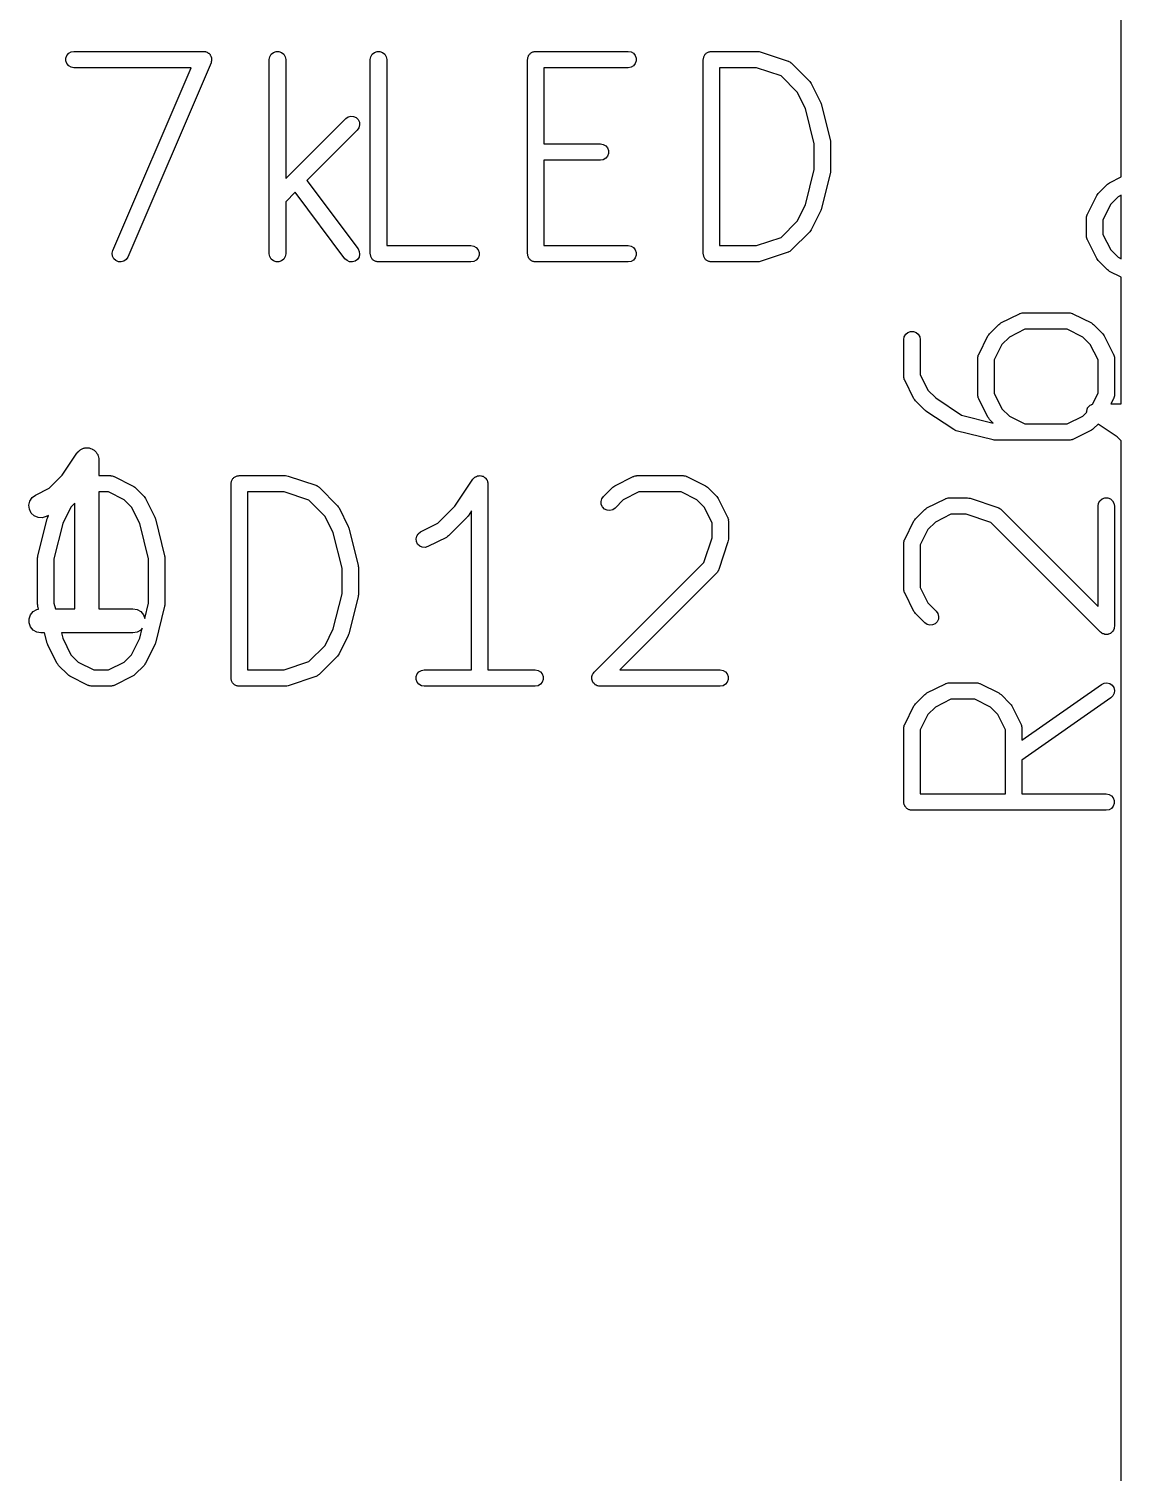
# Model space of a CAD drawing. Extents: x -2.2 to 86.5, y -78.6 to 9.2.
# Drawn here: x 46.12 to 52.9, y -36.01 to -27.05 of the extents above; entities that cross this region are included whole.
import ezdxf

# ---------------------------------------------------------------- set-up
doc = ezdxf.new("R2010")
doc.units = 0
doc.header["$MEASUREMENT"] = 0
doc.layers.add('BLACK', color=7, linetype='CONTINUOUS')

msp = doc.modelspace()

# ---------------------------------------------------------------- linework, layer by layer
at = {"layer": 'Black'}
for p, q in [((52.9, -27.9653), (52.9, -25.1529)), ((46.3459, -27.2272), (46.3519, -27.2106)), ((46.3459, -27.2449), (46.3459, -27.2272)), ((46.3519, -27.2614), (46.3459, -27.2449)), ((46.3519, -27.2106), (46.3633, -27.1971)), ((46.3633, -27.1971), (46.3786, -27.1883)), ((46.3786, -27.1883), (46.3959, -27.1852)), ((46.3959, -27.1852), (47.2003, -27.1852)), ((47.2003, -27.1852), (47.206, -27.1863)), ((47.206, -27.1863), (47.2119, -27.1866)), ((47.2119, -27.1866), (47.2146, -27.1878)), ((47.2146, -27.1878), (47.2176, -27.1883)), ((47.2176, -27.1883), (47.2227, -27.1912)), ((47.2227, -27.1912), (47.2281, -27.1935)), ((47.2281, -27.1935), (47.2303, -27.1956)), ((47.2303, -27.1956), (47.2329, -27.1971)), ((47.2329, -27.1971), (47.2367, -27.2016)), ((47.2367, -27.2016), (47.2409, -27.2056)), ((47.2409, -27.2056), (47.2423, -27.2083)), ((47.2423, -27.2083), (47.2443, -27.2106)), ((47.2443, -27.2106), (47.2463, -27.2161)), ((47.2463, -27.2161), (47.2489, -27.2214)), ((47.2503, -27.2449), (47.2483, -27.2504)), ((47.2489, -27.2214), (47.2493, -27.2244)), ((47.2493, -27.2244), (47.2503, -27.2272)), ((47.2503, -27.2272), (47.2503, -27.2331)), ((47.2503, -27.2331), (47.251, -27.2389)), ((47.251, -27.2389), (47.2503, -27.2418)), ((47.2503, -27.2418), (47.2503, -27.2449)), ((47.6091, -27.236), (47.6121, -27.2187)), ((47.6091, -28.4425), (47.6091, -27.236)), ((47.6121, -27.2187), (47.621, -27.2034)), ((47.621, -27.2034), (47.6345, -27.1921)), ((47.6345, -27.1921), (47.6511, -27.186)), ((47.6511, -27.186), (47.6687, -27.186)), ((47.6687, -27.186), (47.6853, -27.1921)), ((47.6853, -27.1921), (47.6988, -27.2034)), ((47.6988, -27.2034), (47.7076, -27.2187)), ((47.7076, -27.2187), (47.7107, -27.236)), ((47.7107, -27.236), (47.7107, -27.9752)), ((48.2365, -27.236), (48.2395, -27.2187)), ((48.2365, -28.4425), (48.2365, -27.236)), ((48.2395, -27.2187), (48.2483, -27.2034)), ((48.2483, -27.2034), (48.2619, -27.1921)), ((48.2619, -27.1921), (48.2784, -27.186)), ((48.2784, -27.186), (48.2961, -27.186)), ((48.2961, -27.186), (48.3127, -27.1921)), ((48.3127, -27.1921), (48.3262, -27.2034)), ((48.3262, -27.2034), (48.335, -27.2187)), ((48.335, -27.2187), (48.3381, -27.236)), ((48.3381, -27.236), (48.3381, -28.3917)), ((49.2132, -27.236), (49.2139, -27.2317)), ((49.2132, -28.4425), (49.2132, -27.236)), ((49.2139, -27.2272), (49.2154, -27.2231)), ((49.2139, -27.2317), (49.2139, -27.2272)), ((49.2154, -27.2231), (49.2162, -27.2187)), ((49.2162, -27.2187), (49.2184, -27.2148)), ((49.2184, -27.2148), (49.22, -27.2106)), ((49.22, -27.2106), (49.2228, -27.2072)), ((49.2228, -27.2072), (49.225, -27.2034)), ((49.225, -27.2034), (49.2284, -27.2005)), ((49.2284, -27.2005), (49.2313, -27.1971)), ((49.2313, -27.1971), (49.2351, -27.1949)), ((49.2351, -27.1949), (49.2386, -27.1921)), ((49.2386, -27.1921), (49.2427, -27.1905)), ((49.2427, -27.1905), (49.2466, -27.1883)), ((49.2466, -27.1883), (49.251, -27.1875)), ((49.251, -27.1875), (49.2551, -27.186)), ((49.2551, -27.186), (49.2596, -27.186)), ((49.2596, -27.186), (49.264, -27.1852)), ((49.264, -27.1852), (49.8385, -27.1852)), ((49.8385, -27.1852), (49.8559, -27.1883)), ((49.8559, -27.1883), (49.8711, -27.1971)), ((49.8711, -27.1971), (49.8825, -27.2106)), ((49.8825, -27.2106), (49.8885, -27.2272)), ((49.8885, -27.2449), (49.8825, -27.2614)), ((49.8885, -27.2272), (49.8885, -27.2449)), ((50.3047, -27.236), (50.3055, -27.2317)), ((50.3047, -28.4425), (50.3047, -27.236)), ((50.3055, -27.2272), (50.307, -27.2231)), ((50.3055, -27.2317), (50.3055, -27.2272)), ((50.307, -27.2231), (50.3078, -27.2187)), ((50.3078, -27.2187), (50.31, -27.2148)), ((50.31, -27.2148), (50.3116, -27.2106)), ((50.3116, -27.2106), (50.3144, -27.2072)), ((50.3144, -27.2072), (50.3166, -27.2034)), ((50.3166, -27.2034), (50.32, -27.2005)), ((50.32, -27.2005), (50.3229, -27.1971)), ((50.3229, -27.1971), (50.3267, -27.1949)), ((50.3267, -27.1949), (50.3301, -27.1921)), ((50.3301, -27.1921), (50.3343, -27.1905)), ((50.3343, -27.1905), (50.3382, -27.1883)), ((50.3382, -27.1883), (50.3425, -27.1875)), ((50.3425, -27.1875), (50.3467, -27.186)), ((50.3467, -27.186), (50.3512, -27.186)), ((50.3512, -27.186), (50.3555, -27.1852)), ((50.3555, -27.1852), (50.6428, -27.1852)), ((50.6428, -27.1852), (50.6508, -27.1867)), ((50.6508, -27.1867), (50.6589, -27.1879)), ((50.6589, -27.1879), (50.8312, -27.2453)), ((50.8312, -27.2453), (50.8338, -27.2467)), ((50.8338, -27.2467), (50.8366, -27.2475)), ((50.8366, -27.2475), (50.8415, -27.2509)), ((46.3633, -27.275), (46.3519, -27.2614)), ((46.3786, -27.2838), (46.3633, -27.275)), ((46.3959, -27.2868), (46.3786, -27.2838)), ((47.1232, -27.2868), (46.3959, -27.2868)), ((46.6365, -28.4225), (47.1232, -27.2868)), ((47.247, -27.2561), (46.7299, -28.4626)), ((47.2483, -27.2504), (47.247, -27.2561)), ((49.8385, -27.2868), (49.3148, -27.2868)), ((49.3148, -27.2868), (49.3148, -27.7598)), ((49.8559, -27.2838), (49.8385, -27.2868)), ((49.8711, -27.275), (49.8559, -27.2838)), ((49.8825, -27.2614), (49.8711, -27.275)), ((50.4063, -27.2868), (50.4063, -28.3917)), ((50.6346, -27.2868), (50.4063, -27.2868)), ((50.7877, -27.3379), (50.6346, -27.2868)), ((50.8883, -27.4385), (50.7877, -27.3379)), ((50.8415, -27.2509), (50.8467, -27.2537)), ((50.8467, -27.2537), (50.8487, -27.2559)), ((50.8487, -27.2559), (50.8511, -27.2576)), ((50.8511, -27.2576), (50.966, -27.3725)), ((50.966, -27.3725), (50.9707, -27.3792)), ((50.9707, -27.3792), (50.9755, -27.3857)), ((50.9755, -27.3857), (51.033, -27.5006)), ((50.9396, -27.541), (50.8883, -27.4385)), ((51.033, -27.5006), (51.0345, -27.5059)), ((51.0345, -27.5059), (51.0368, -27.511)), ((51.0368, -27.511), (51.0943, -27.7408)), ((47.7107, -27.9752), (48.0836, -27.6023)), ((48.0836, -27.6023), (48.098, -27.5922)), ((48.098, -27.5922), (48.1151, -27.5876)), ((48.1151, -27.5876), (48.1326, -27.5891)), ((48.1326, -27.5891), (48.1486, -27.5966)), ((48.1486, -27.5966), (48.1611, -27.6091)), ((50.9942, -27.7594), (50.9396, -27.541)), ((48.1554, -27.6741), (47.8419, -27.9877)), ((48.1655, -27.6597), (48.1554, -27.6741)), ((48.1611, -27.6091), (48.1686, -27.6251)), ((48.1701, -27.6426), (48.1655, -27.6597)), ((48.1686, -27.6251), (48.1701, -27.6426)), ((49.3148, -27.7598), (49.6661, -27.7598)), ((49.6661, -27.7598), (49.6835, -27.7628)), ((49.6835, -27.7628), (49.6988, -27.7717)), ((49.6988, -27.7717), (49.7101, -27.7852)), ((49.7101, -27.7852), (49.7161, -27.8017)), ((50.9942, -27.9192), (50.9942, -27.7594)), ((51.0943, -27.7408), (51.0947, -27.747)), ((51.0947, -27.747), (51.0958, -27.7531)), ((51.0958, -27.7531), (51.0958, -27.9255)), ((49.6661, -27.8614), (49.3148, -27.8614)), ((49.3148, -27.8614), (49.3148, -28.3917)), ((49.6835, -27.8583), (49.6661, -27.8614)), ((49.6988, -27.8495), (49.6835, -27.8583)), ((49.7101, -27.836), (49.6988, -27.8495)), ((49.7161, -27.8194), (49.7101, -27.836)), ((49.7161, -27.8017), (49.7161, -27.8194)), ((50.9396, -28.1376), (50.9942, -27.9192)), ((51.0943, -27.9378), (51.0368, -28.1676)), ((51.0947, -27.9316), (51.0943, -27.9378)), ((51.0958, -27.9255), (51.0947, -27.9316)), ((52.8282, -28.0012), (52.9, -27.9653)), ((47.8419, -27.9877), (48.1601, -28.4121)), ((52.7576, -28.0681), (52.815, -28.0107)), ((52.815, -28.0107), (52.8217, -28.006)), ((52.8217, -28.006), (52.8282, -28.0012)), ((47.7693, -28.0603), (47.7107, -28.1189)), ((47.7107, -28.1189), (47.7107, -28.4425)), ((48.0789, -28.473), (47.7693, -28.0603)), ((50.8883, -28.2401), (50.9396, -28.1376)), ((52.6906, -28.1963), (52.7481, -28.0814)), ((52.7481, -28.0814), (52.7529, -28.0748)), ((52.7529, -28.0748), (52.7576, -28.0681)), ((52.8353, -28.1342), (52.7868, -28.231)), ((52.881, -28.0884), (52.8353, -28.1342)), ((52.9, -28.0789), (52.881, -28.0884)), ((52.9, -28.474), (52.9, -28.0789)), ((51.033, -28.178), (50.9755, -28.2929)), ((51.0345, -28.1727), (51.033, -28.178)), ((51.0368, -28.1676), (51.0345, -28.1727)), ((52.6852, -28.219), (52.6858, -28.2161)), ((52.6852, -28.3339), (52.6852, -28.219)), ((52.6856, -28.2132), (52.6873, -28.2075)), ((52.6858, -28.2161), (52.6856, -28.2132)), ((52.6873, -28.2075), (52.6883, -28.2016)), ((52.6883, -28.2016), (52.6898, -28.1991)), ((52.6898, -28.1991), (52.6906, -28.1963)), ((52.7868, -28.231), (52.7868, -28.3219)), ((50.7877, -28.3407), (50.8883, -28.2401)), ((50.966, -28.3061), (50.8511, -28.421)), ((50.9707, -28.2994), (50.966, -28.3061)), ((50.9755, -28.2929), (50.9707, -28.2994)), ((52.7868, -28.3219), (52.8352, -28.4187)), ((48.1601, -28.4121), (48.1681, -28.4278)), ((48.3381, -28.3917), (48.8618, -28.3917)), ((48.8618, -28.3917), (48.8792, -28.3948)), ((48.8792, -28.3948), (48.8944, -28.4036)), ((48.8944, -28.4036), (48.9058, -28.4171)), ((49.3148, -28.3917), (49.8385, -28.3917)), ((49.8385, -28.3917), (49.8559, -28.3948)), ((49.8559, -28.3948), (49.8711, -28.4036)), ((49.8711, -28.4036), (49.8825, -28.4171)), ((50.4063, -28.3917), (50.6346, -28.3917)), ((50.6346, -28.3917), (50.7877, -28.3407)), ((52.6858, -28.3368), (52.6852, -28.3339)), ((52.6856, -28.3397), (52.6858, -28.3368)), ((52.6873, -28.3454), (52.6856, -28.3397)), ((52.6883, -28.3513), (52.6873, -28.3454)), ((52.6898, -28.3538), (52.6883, -28.3513)), ((52.6906, -28.3566), (52.6898, -28.3538)), ((52.7481, -28.4715), (52.6906, -28.3566)), ((46.6325, -28.4397), (46.6365, -28.4225)), ((46.6346, -28.4572), (46.6325, -28.4397)), ((46.6425, -28.473), (46.6346, -28.4572)), ((46.6554, -28.4851), (46.6425, -28.473)), ((46.6716, -28.492), (46.6554, -28.4851)), ((46.6892, -28.493), (46.6716, -28.492)), ((46.7061, -28.4879), (46.6892, -28.493)), ((46.7202, -28.4773), (46.7061, -28.4879)), ((46.7299, -28.4626), (46.7202, -28.4773)), ((47.6121, -28.4599), (47.6091, -28.4425)), ((47.621, -28.4752), (47.6121, -28.4599)), ((47.6345, -28.4865), (47.621, -28.4752)), ((47.6511, -28.4926), (47.6345, -28.4865)), ((47.6687, -28.4926), (47.6511, -28.4926)), ((47.6853, -28.4865), (47.6687, -28.4926)), ((47.6988, -28.4752), (47.6853, -28.4865)), ((47.7076, -28.4599), (47.6988, -28.4752)), ((47.7107, -28.4425), (47.7076, -28.4599)), ((48.0917, -28.4851), (48.0789, -28.473)), ((48.108, -28.492), (48.0917, -28.4851)), ((48.1256, -28.493), (48.108, -28.492)), ((48.1425, -28.4879), (48.1256, -28.493)), ((48.1566, -28.4773), (48.1425, -28.4879)), ((48.1662, -28.4625), (48.1566, -28.4773)), ((48.1702, -28.4453), (48.1662, -28.4625)), ((48.1681, -28.4278), (48.1702, -28.4453)), ((48.2372, -28.4469), (48.2365, -28.4425)), ((48.2372, -28.4514), (48.2372, -28.4469)), ((48.2388, -28.4555), (48.2372, -28.4514)), ((48.2395, -28.4599), (48.2388, -28.4555)), ((48.2417, -28.4638), (48.2395, -28.4599)), ((48.2433, -28.4679), (48.2417, -28.4638)), ((48.2461, -28.4714), (48.2433, -28.4679)), ((48.2483, -28.4752), (48.2461, -28.4714)), ((48.2518, -28.4781), (48.2483, -28.4752)), ((48.2546, -28.4815), (48.2518, -28.4781)), ((48.2585, -28.4837), (48.2546, -28.4815)), ((48.2619, -28.4865), (48.2585, -28.4837)), ((48.266, -28.4881), (48.2619, -28.4865)), ((48.2699, -28.4903), (48.266, -28.4881)), ((48.2743, -28.4911), (48.2699, -28.4903)), ((48.2784, -28.4926), (48.2743, -28.4911)), ((48.2829, -28.4926), (48.2784, -28.4926)), ((48.2873, -28.4933), (48.2829, -28.4926)), ((48.8618, -28.4933), (48.2873, -28.4933)), ((48.8792, -28.4903), (48.8618, -28.4933)), ((48.8944, -28.4815), (48.8792, -28.4903)), ((48.9058, -28.4679), (48.8944, -28.4815)), ((48.9058, -28.4171), (48.9118, -28.4337)), ((48.9118, -28.4514), (48.9058, -28.4679)), ((48.9118, -28.4337), (48.9118, -28.4514)), ((49.2139, -28.4469), (49.2132, -28.4425)), ((49.2139, -28.4514), (49.2139, -28.4469)), ((49.2154, -28.4555), (49.2139, -28.4514)), ((49.2162, -28.4599), (49.2154, -28.4555)), ((49.2184, -28.4638), (49.2162, -28.4599)), ((49.22, -28.4679), (49.2184, -28.4638)), ((49.2228, -28.4714), (49.22, -28.4679)), ((49.225, -28.4752), (49.2228, -28.4714)), ((49.2284, -28.4781), (49.225, -28.4752)), ((49.2313, -28.4815), (49.2284, -28.4781)), ((49.2351, -28.4837), (49.2313, -28.4815)), ((49.2386, -28.4865), (49.2351, -28.4837)), ((49.2427, -28.4881), (49.2386, -28.4865)), ((49.2466, -28.4903), (49.2427, -28.4881)), ((49.251, -28.4911), (49.2466, -28.4903)), ((49.2551, -28.4926), (49.251, -28.4911)), ((49.2596, -28.4926), (49.2551, -28.4926)), ((49.264, -28.4933), (49.2596, -28.4926)), ((49.8385, -28.4933), (49.264, -28.4933)), ((49.8559, -28.4903), (49.8385, -28.4933)), ((49.8711, -28.4815), (49.8559, -28.4903)), ((49.8825, -28.4679), (49.8711, -28.4815)), ((49.8825, -28.4171), (49.8885, -28.4337)), ((49.8885, -28.4514), (49.8825, -28.4679)), ((49.8885, -28.4337), (49.8885, -28.4514)), ((50.3055, -28.4469), (50.3047, -28.4425)), ((50.3055, -28.4514), (50.3055, -28.4469)), ((50.307, -28.4555), (50.3055, -28.4514)), ((50.3078, -28.4599), (50.307, -28.4555)), ((50.31, -28.4638), (50.3078, -28.4599)), ((50.3116, -28.4679), (50.31, -28.4638)), ((50.3144, -28.4714), (50.3116, -28.4679)), ((50.3166, -28.4752), (50.3144, -28.4714)), ((50.32, -28.4781), (50.3166, -28.4752)), ((50.3229, -28.4815), (50.32, -28.4781)), ((50.3267, -28.4837), (50.3229, -28.4815)), ((50.3301, -28.4865), (50.3267, -28.4837)), ((50.3343, -28.4881), (50.3301, -28.4865)), ((50.3382, -28.4903), (50.3343, -28.4881)), ((50.3425, -28.4911), (50.3382, -28.4903)), ((50.3467, -28.4926), (50.3425, -28.4911)), ((50.3512, -28.4926), (50.3467, -28.4926)), ((50.3555, -28.4933), (50.3512, -28.4926)), ((50.6428, -28.4933), (50.3555, -28.4933)), ((50.6508, -28.4919), (50.6428, -28.4933)), ((50.6589, -28.4907), (50.6508, -28.4919)), ((50.8312, -28.4333), (50.6589, -28.4907)), ((50.8338, -28.4319), (50.8312, -28.4333)), ((50.8366, -28.4311), (50.8338, -28.4319)), ((50.8415, -28.4277), (50.8366, -28.4311)), ((50.8467, -28.4249), (50.8415, -28.4277)), ((50.8487, -28.4227), (50.8467, -28.4249)), ((50.8511, -28.421), (50.8487, -28.4227)), ((52.7529, -28.478), (52.7481, -28.4715)), ((52.7576, -28.4847), (52.7529, -28.478)), ((52.815, -28.5422), (52.7576, -28.4847)), ((52.8352, -28.4187), (52.881, -28.4645)), ((52.881, -28.4645), (52.9, -28.474)), ((52.8217, -28.5468), (52.815, -28.5422)), ((52.8282, -28.5517), (52.8217, -28.5468)), ((52.9, -28.5876), (52.8282, -28.5517)), ((52.9, -29.3747), (52.9, -28.5876)), ((52.1529, -28.8722), (52.2678, -28.8148)), ((52.2678, -28.8148), (52.2706, -28.8139)), ((52.2706, -28.8139), (52.2731, -28.8125)), ((52.2731, -28.8125), (52.279, -28.8114)), ((52.279, -28.8114), (52.2847, -28.8097)), ((52.2847, -28.8097), (52.2876, -28.8099)), ((52.2876, -28.8099), (52.2905, -28.8094)), ((52.2905, -28.8094), (52.5777, -28.8094)), ((52.5777, -28.8094), (52.5806, -28.8099)), ((52.5806, -28.8099), (52.5835, -28.8097)), ((52.5835, -28.8097), (52.5893, -28.8114)), ((52.5893, -28.8114), (52.5951, -28.8125)), ((52.5951, -28.8125), (52.5976, -28.8139)), ((52.5976, -28.8139), (52.6005, -28.8148)), ((52.6005, -28.8148), (52.7154, -28.8722)), ((51.5533, -28.9577), (51.5621, -28.9425)), ((51.5621, -28.9425), (51.5756, -28.9311)), ((51.5756, -28.9311), (51.5922, -28.9251)), ((51.5922, -28.9251), (51.6099, -28.9251)), ((51.6099, -28.9251), (51.6264, -28.9311)), ((51.6264, -28.9311), (51.64, -28.9425)), ((51.64, -28.9425), (51.6488, -28.9577)), ((52.0152, -29.0673), (52.0727, -28.9524)), ((52.0727, -28.9524), (52.0775, -28.9459)), ((52.0775, -28.9459), (52.0822, -28.9392)), ((52.0822, -28.9392), (52.1396, -28.8817)), ((52.1396, -28.8817), (52.1463, -28.8771)), ((52.1463, -28.8771), (52.1529, -28.8722)), ((52.3025, -28.911), (52.2057, -28.9594)), ((52.5657, -28.911), (52.3025, -28.911)), ((52.6626, -28.9594), (52.5657, -28.911)), ((52.7154, -28.8722), (52.7219, -28.8771)), ((52.7219, -28.8771), (52.7286, -28.8817)), ((52.7286, -28.8817), (52.786, -28.9392)), ((52.786, -28.9392), (52.7907, -28.9459)), ((52.7907, -28.9459), (52.7955, -28.9524)), ((52.7955, -28.9524), (52.853, -29.0673)), ((51.5502, -28.9751), (51.5533, -28.9577)), ((51.5502, -29.2049), (51.5502, -28.9751)), ((51.6488, -28.9577), (51.6518, -28.9751)), ((51.6518, -28.9751), (51.6518, -29.1929)), ((52.1599, -29.0052), (52.1115, -29.102)), ((52.2057, -28.9594), (52.1599, -29.0052)), ((52.7083, -29.0052), (52.6626, -28.9594)), ((52.7567, -29.102), (52.7083, -29.0052)), ((52.0099, -29.09), (52.0104, -29.0871)), ((52.0099, -29.3198), (52.0099, -29.09)), ((52.0102, -29.0842), (52.0119, -29.0785)), ((52.0104, -29.0871), (52.0102, -29.0842)), ((52.0119, -29.0785), (52.0129, -29.0726)), ((52.0129, -29.0726), (52.0144, -29.0701)), ((52.0144, -29.0701), (52.0152, -29.0673)), ((52.1115, -29.102), (52.1115, -29.3078)), ((52.7567, -29.3078), (52.7567, -29.102)), ((52.853, -29.0673), (52.8538, -29.0701)), ((52.8538, -29.0701), (52.8553, -29.0726)), ((52.8553, -29.0726), (52.8563, -29.0785)), ((52.8563, -29.0785), (52.858, -29.0842)), ((52.858, -29.0842), (52.8578, -29.0871)), ((52.8578, -29.0871), (52.8583, -29.09)), ((52.8583, -29.09), (52.8583, -29.3198)), ((51.5508, -29.2078), (51.5502, -29.2049)), ((51.5506, -29.2107), (51.5508, -29.2078)), ((51.5523, -29.2164), (51.5506, -29.2107)), ((51.5533, -29.2223), (51.5523, -29.2164)), ((51.6518, -29.1929), (51.7003, -29.2897)), ((51.5548, -29.2248), (51.5533, -29.2223)), ((51.5556, -29.2276), (51.5548, -29.2248)), ((51.6131, -29.3426), (51.5556, -29.2276)), ((51.7003, -29.2897), (51.7483, -29.3378)), ((52.1115, -29.3078), (52.1599, -29.4046)), ((52.7221, -29.3771), (52.7567, -29.3078)), ((51.6179, -29.3491), (51.6131, -29.3426)), ((51.6226, -29.3558), (51.6179, -29.3491)), ((51.68, -29.4132), (51.6226, -29.3558)), ((51.7483, -29.3378), (51.9092, -29.445)), ((52.0104, -29.3227), (52.0099, -29.3198)), ((52.0102, -29.3256), (52.0104, -29.3227)), ((52.0119, -29.3313), (52.0102, -29.3256)), ((52.0129, -29.3372), (52.0119, -29.3313)), ((52.0144, -29.3397), (52.0129, -29.3372)), ((52.0152, -29.3426), (52.0144, -29.3397)), ((52.0727, -29.4575), (52.0152, -29.3426)), ((52.6911, -29.4027), (52.6921, -29.4001)), ((52.6921, -29.4001), (52.696, -29.3954)), ((52.696, -29.3954), (52.6993, -29.3904)), ((52.6993, -29.3904), (52.7016, -29.3887)), ((52.7016, -29.3887), (52.7034, -29.3866)), ((52.7034, -29.3866), (52.7086, -29.3835)), ((52.7086, -29.3835), (52.7135, -29.3799)), ((52.7135, -29.3799), (52.7162, -29.3791)), ((52.7162, -29.3791), (52.7187, -29.3777)), ((52.7187, -29.3777), (52.7221, -29.3771)), ((52.853, -29.3426), (52.8369, -29.3747)), ((52.8369, -29.3747), (52.9, -29.3747)), ((52.8538, -29.3397), (52.853, -29.3426)), ((52.8553, -29.3372), (52.8538, -29.3397)), ((52.8563, -29.3313), (52.8553, -29.3372)), ((52.858, -29.3256), (52.8563, -29.3313)), ((52.8583, -29.3198), (52.8578, -29.3227)), ((52.8578, -29.3227), (52.858, -29.3256)), ((51.6841, -29.4161), (51.68, -29.4132)), ((51.6878, -29.4196), (51.6841, -29.4161)), ((51.8601, -29.5345), (51.6878, -29.4196)), ((51.9092, -29.445), (52.1057, -29.4942)), ((52.0775, -29.464), (52.0727, -29.4575)), ((52.0822, -29.4707), (52.0775, -29.464)), ((52.1057, -29.4942), (52.0822, -29.4707)), ((52.1599, -29.4046), (52.2057, -29.4504)), ((52.2057, -29.4504), (52.3025, -29.4988)), ((52.5657, -29.4988), (52.6626, -29.4504)), ((52.6626, -29.4504), (52.6859, -29.4271)), ((52.6854, -29.4222), (52.686, -29.4195)), ((52.6859, -29.4271), (52.6854, -29.4222)), ((52.686, -29.4167), (52.6881, -29.411)), ((52.686, -29.4195), (52.686, -29.4167)), ((52.6881, -29.411), (52.6895, -29.4051)), ((52.6895, -29.4051), (52.6911, -29.4027)), ((51.868, -29.5379), (51.8601, -29.5345)), ((51.876, -29.5415), (51.868, -29.5379)), ((52.1058, -29.5989), (51.876, -29.5415)), ((52.3025, -29.4988), (52.5657, -29.4988)), ((52.7154, -29.5376), (52.6005, -29.5951)), ((52.7219, -29.5328), (52.7154, -29.5376)), ((52.7286, -29.5281), (52.7219, -29.5328)), ((52.7565, -29.5002), (52.7286, -29.5281)), ((52.876, -29.5799), (52.7565, -29.5002)), ((52.9, -29.6038), (52.876, -29.5799)), ((46.4187, -29.6742), (46.4256, -29.6684)), ((46.4256, -29.6684), (46.4318, -29.6619)), ((46.4318, -29.6619), (46.4355, -29.6601)), ((46.4355, -29.6601), (46.4387, -29.6574)), ((46.4387, -29.6574), (46.4471, -29.6544)), ((46.4471, -29.6544), (46.4551, -29.6504)), ((46.4551, -29.6504), (46.4593, -29.6499)), ((46.4593, -29.6499), (46.4632, -29.6485)), ((46.4632, -29.6485), (46.4721, -29.6485)), ((46.4721, -29.6485), (46.481, -29.6475)), ((46.481, -29.6475), (46.4851, -29.6485)), ((46.4851, -29.6485), (46.4892, -29.6485)), ((46.4892, -29.6485), (46.4976, -29.6516)), ((46.4976, -29.6516), (46.5063, -29.6537)), ((46.5063, -29.6537), (46.5098, -29.656)), ((46.5098, -29.656), (46.5137, -29.6574)), ((46.5137, -29.6574), (46.5205, -29.6632)), ((46.5205, -29.6632), (46.528, -29.6681)), ((46.528, -29.6681), (46.5305, -29.6715)), ((52.112, -29.5994), (52.1058, -29.5989)), ((52.1181, -29.6004), (52.112, -29.5994)), ((52.5777, -29.6004), (52.1181, -29.6004)), ((52.5806, -29.5999), (52.5777, -29.6004)), ((52.5835, -29.6001), (52.5806, -29.5999)), ((52.5893, -29.5984), (52.5835, -29.6001)), ((52.5951, -29.5974), (52.5893, -29.5984)), ((52.5976, -29.5959), (52.5951, -29.5974)), ((52.6005, -29.5951), (52.5976, -29.5959)), ((52.9, -40.8917), (52.9, -29.6038)), ((46.3227, -29.8175), (46.4138, -29.6808)), ((46.4138, -29.6808), (46.4167, -29.6778)), ((46.4167, -29.6778), (46.4187, -29.6742)), ((46.5305, -29.6715), (46.5336, -29.6742)), ((46.5336, -29.6742), (46.5381, -29.6819)), ((46.5381, -29.6819), (46.5434, -29.6891)), ((46.5434, -29.6891), (46.5446, -29.6931)), ((46.5446, -29.6931), (46.5467, -29.6967)), ((46.5467, -29.6967), (46.5482, -29.7055)), ((46.5482, -29.7055), (46.5507, -29.7141)), ((46.5507, -29.7141), (46.5505, -29.7183)), ((46.5505, -29.7183), (46.5512, -29.7224)), ((46.5512, -29.7224), (46.5512, -29.8202)), ((46.2413, -29.8988), (46.3227, -29.8175)), ((46.5512, -29.8202), (46.6225, -29.8202)), ((46.6225, -29.8202), (46.6254, -29.8208)), ((46.6254, -29.8208), (46.6283, -29.8206)), ((46.6283, -29.8206), (46.634, -29.8223)), ((46.634, -29.8223), (46.6399, -29.8233)), ((46.6399, -29.8233), (46.6424, -29.8248)), ((46.6424, -29.8248), (46.6452, -29.8256)), ((46.6452, -29.8256), (46.7601, -29.8831)), ((47.3767, -29.8498), (47.3783, -29.8456)), ((47.3783, -29.8456), (47.3811, -29.8422)), ((47.3811, -29.8422), (47.3833, -29.8384)), ((47.3833, -29.8384), (47.3868, -29.8355)), ((47.3868, -29.8355), (47.3896, -29.8321)), ((47.3896, -29.8321), (47.3935, -29.8299)), ((47.3935, -29.8299), (47.3969, -29.8271)), ((47.3969, -29.8271), (47.401, -29.8255)), ((47.401, -29.8255), (47.4049, -29.8233)), ((47.4049, -29.8233), (47.4093, -29.8225)), ((47.4093, -29.8225), (47.4134, -29.821)), ((47.4134, -29.821), (47.4179, -29.821)), ((47.4179, -29.821), (47.4223, -29.8202)), ((47.4223, -29.8202), (47.7095, -29.8202)), ((47.7095, -29.8202), (47.7175, -29.8217)), ((47.7175, -29.8217), (47.7256, -29.8229)), ((47.7256, -29.8229), (47.8979, -29.8803)), ((48.7616, -30.011), (48.8738, -29.8429)), ((48.8738, -29.8429), (48.8757, -29.8408)), ((48.8757, -29.8408), (48.8771, -29.8384)), ((48.8771, -29.8384), (48.8818, -29.8345)), ((48.8818, -29.8345), (48.8859, -29.8301)), ((48.8859, -29.8301), (48.8885, -29.8289)), ((48.8885, -29.8289), (48.8906, -29.8271)), ((48.8906, -29.8271), (48.8963, -29.825)), ((48.8963, -29.825), (48.9018, -29.8223)), ((48.9018, -29.8223), (48.9046, -29.822)), ((48.9046, -29.822), (48.9072, -29.821)), ((48.9072, -29.821), (48.9133, -29.821)), ((48.9133, -29.821), (48.9193, -29.8204)), ((48.9193, -29.8204), (48.922, -29.821)), ((48.922, -29.821), (48.9248, -29.821)), ((48.9248, -29.821), (48.9305, -29.8231)), ((48.9305, -29.8231), (48.9364, -29.8245)), ((48.9364, -29.8245), (48.9388, -29.8261)), ((48.9388, -29.8261), (48.9414, -29.8271)), ((48.9414, -29.8271), (48.9461, -29.831)), ((48.9461, -29.831), (48.9511, -29.8343)), ((48.9511, -29.8343), (48.9528, -29.8366)), ((48.9528, -29.8366), (48.9549, -29.8384)), ((48.9549, -29.8384), (48.958, -29.8436)), ((48.958, -29.8436), (48.9616, -29.8485)), ((48.9616, -29.8485), (48.9624, -29.8512)), ((49.7551, -29.8831), (49.87, -29.8256)), ((49.87, -29.8256), (49.8728, -29.8248)), ((49.8728, -29.8248), (49.8753, -29.8233)), ((49.8753, -29.8233), (49.8812, -29.8223)), ((49.8812, -29.8223), (49.8869, -29.8206)), ((49.8869, -29.8206), (49.8898, -29.8208)), ((49.8898, -29.8208), (49.8927, -29.8202)), ((49.8927, -29.8202), (50.18, -29.8202)), ((50.18, -29.8202), (50.1829, -29.8208)), ((50.1829, -29.8208), (50.1858, -29.8206)), ((50.1858, -29.8206), (50.1915, -29.8223)), ((50.1915, -29.8223), (50.1974, -29.8233)), ((50.1974, -29.8233), (50.1999, -29.8248)), ((50.1999, -29.8248), (50.2027, -29.8256)), ((50.2027, -29.8256), (50.3176, -29.8831)), ((46.1569, -29.941), (46.2413, -29.8988)), ((46.5512, -29.9218), (46.5512, -30.6474)), ((46.6105, -29.9218), (46.5512, -29.9218)), ((46.7073, -29.9703), (46.6105, -29.9218)), ((46.7601, -29.8831), (46.7667, -29.8879)), ((46.7667, -29.8879), (46.7734, -29.8926)), ((46.7734, -29.8926), (46.8308, -29.95)), ((47.3715, -29.871), (47.3722, -29.8667)), ((47.3715, -31.0775), (47.3715, -29.871)), ((47.3722, -29.8622), (47.3738, -29.8581)), ((47.3722, -29.8667), (47.3722, -29.8622)), ((47.3738, -29.8581), (47.3745, -29.8537)), ((47.3745, -29.8537), (47.3767, -29.8498)), ((47.4731, -29.9218), (47.4731, -31.0267)), ((47.7013, -29.9218), (47.4731, -29.9218)), ((47.8544, -29.9729), (47.7013, -29.9218)), ((47.8979, -29.8803), (47.9005, -29.8817)), ((47.9005, -29.8817), (47.9033, -29.8825)), ((47.9033, -29.8825), (47.9082, -29.8859)), ((47.9082, -29.8859), (47.9135, -29.8887)), ((47.9135, -29.8887), (47.9154, -29.8909)), ((47.9154, -29.8909), (47.9178, -29.8926)), ((47.9178, -29.8926), (48.0327, -30.0075)), ((48.9624, -29.8512), (48.9638, -29.8537)), ((48.9638, -29.8537), (48.9648, -29.8596)), ((48.9648, -29.8596), (48.9665, -29.8655)), ((48.9665, -29.8655), (48.9663, -29.8683)), ((48.9663, -29.8683), (48.9668, -29.871)), ((48.9668, -29.871), (48.9668, -31.0267)), ((49.6844, -29.95), (49.7419, -29.8926)), ((49.7419, -29.8926), (49.7486, -29.8879)), ((49.7486, -29.8879), (49.7551, -29.8831)), ((49.9047, -29.9218), (49.8079, -29.9703)), ((50.168, -29.9218), (49.9047, -29.9218)), ((50.2648, -29.9703), (50.168, -29.9218)), ((50.3176, -29.8831), (50.3241, -29.8879)), ((50.3241, -29.8879), (50.3308, -29.8926)), ((50.3308, -29.8926), (50.3883, -29.95)), ((46.1156, -30.0036), (46.1217, -29.9783)), ((46.1186, -30.0295), (46.1156, -30.0036)), ((46.1217, -29.9783), (46.136, -29.9565)), ((46.136, -29.9565), (46.1569, -29.941)), ((46.377, -30.016), (46.3257, -30.1186)), ((46.4012, -29.9919), (46.377, -30.016)), ((46.4012, -30.6474), (46.4012, -29.9919)), ((46.7531, -30.016), (46.7073, -29.9703)), ((46.8044, -30.1186), (46.7531, -30.016)), ((46.8308, -29.95), (46.8355, -29.9567)), ((46.8355, -29.9567), (46.8403, -29.9632)), ((46.8403, -29.9632), (46.8978, -30.0781)), ((47.955, -30.0735), (47.8544, -29.9729)), ((48.0327, -30.0075), (48.0374, -30.0142)), ((48.0374, -30.0142), (48.0422, -30.0207)), ((48.0422, -30.0207), (48.0997, -30.1356)), ((48.6561, -30.1166), (48.7616, -30.011)), ((49.6698, -29.9815), (49.6743, -29.9645)), ((49.6713, -29.9991), (49.6698, -29.9815)), ((49.6787, -30.0151), (49.6713, -29.9991)), ((49.6743, -29.9645), (49.6844, -29.95)), ((49.6912, -30.0276), (49.6787, -30.0151)), ((49.7072, -30.035), (49.6912, -30.0276)), ((49.7563, -30.0219), (49.7418, -30.032)), ((49.8079, -29.9703), (49.7563, -30.0219)), ((50.3106, -30.016), (50.2648, -29.9703)), ((50.359, -30.1128), (50.3106, -30.016)), ((50.3883, -29.95), (50.3929, -29.9567)), ((50.3929, -29.9567), (50.3978, -29.9632)), ((50.3978, -29.9632), (50.4552, -30.0781)), ((51.68, -30.0308), (51.6867, -30.0261)), ((51.6867, -30.0261), (51.6932, -30.0213)), ((51.6932, -30.0213), (51.8081, -29.9638)), ((51.8081, -29.9638), (51.8109, -29.963)), ((51.8109, -29.963), (51.8135, -29.9615)), ((51.8135, -29.9615), (51.8193, -29.9605)), ((51.8193, -29.9605), (51.825, -29.9588)), ((51.825, -29.9588), (51.828, -29.959)), ((51.828, -29.959), (51.8309, -29.9585)), ((51.8309, -29.9585), (51.9458, -29.9585)), ((51.9458, -29.9585), (51.9538, -29.9599)), ((51.9538, -29.9599), (51.9618, -29.9611)), ((51.9618, -29.9611), (52.1342, -30.0185)), ((52.1342, -30.0185), (52.1368, -30.0199)), ((52.1368, -30.0199), (52.1396, -30.0207)), ((52.1396, -30.0207), (52.1445, -30.0241)), ((52.1445, -30.0241), (52.1497, -30.0269)), ((52.1497, -30.0269), (52.1516, -30.0291)), ((52.7567, -30.0093), (52.7598, -29.9919)), ((52.7567, -30.6335), (52.7567, -30.0093)), ((52.7598, -29.9919), (52.7686, -29.9766)), ((52.7686, -29.9766), (52.7821, -29.9653)), ((52.7821, -29.9653), (52.7987, -29.9592)), ((52.7987, -29.9592), (52.8164, -29.9592)), ((52.8164, -29.9592), (52.8329, -29.9653)), ((52.8329, -29.9653), (52.8465, -29.9766)), ((52.8465, -29.9766), (52.8553, -29.9919)), ((52.8553, -29.9919), (52.8583, -30.0093)), ((52.8583, -30.0093), (52.8583, -30.7561)), ((46.1302, -30.0528), (46.1186, -30.0295)), ((46.1492, -30.0707), (46.1302, -30.0528)), ((46.173, -30.081), (46.1492, -30.0707)), ((46.1711, -30.3183), (46.2285, -30.0885)), ((46.199, -30.0826), (46.173, -30.081)), ((46.224, -30.0752), (46.199, -30.0826)), ((46.2371, -30.0686), (46.224, -30.0752)), ((46.2285, -30.0885), (46.2308, -30.0835)), ((46.2308, -30.0835), (46.2324, -30.0781)), ((46.2324, -30.0781), (46.2371, -30.0686)), ((46.8978, -30.0781), (46.8994, -30.0835)), ((46.8994, -30.0835), (46.9016, -30.0885)), ((46.9016, -30.0885), (46.9591, -30.3183)), ((48.0063, -30.176), (47.955, -30.0735)), ((48.5486, -30.1703), (48.6561, -30.1166)), ((48.837, -30.0793), (48.7221, -30.1942)), ((48.8399, -30.0752), (48.837, -30.0793)), ((48.8434, -30.0716), (48.8399, -30.0752)), ((48.8652, -30.0388), (48.8434, -30.0716)), ((48.8652, -31.0267), (48.8652, -30.0388)), ((49.7248, -30.0366), (49.7072, -30.035)), ((49.7418, -30.032), (49.7248, -30.0366)), ((50.359, -30.2075), (50.359, -30.1128)), ((50.4552, -30.0781), (50.4561, -30.0809)), ((50.4561, -30.0809), (50.4575, -30.0835)), ((50.4575, -30.0835), (50.4586, -30.0893)), ((50.4586, -30.0893), (50.4603, -30.095)), ((50.4603, -30.095), (50.4601, -30.098)), ((50.4601, -30.098), (50.4606, -30.1009)), ((50.4606, -30.1009), (50.4606, -30.2158)), ((51.5556, -30.2164), (51.6131, -30.1014)), ((51.6131, -30.1014), (51.6179, -30.0949)), ((51.6179, -30.0949), (51.6226, -30.0882)), ((51.6226, -30.0882), (51.68, -30.0308)), ((51.746, -30.1085), (51.7002, -30.1543)), ((51.8428, -30.0601), (51.746, -30.1085)), ((51.9375, -30.0601), (51.8428, -30.0601)), ((52.0907, -30.1111), (51.9375, -30.0601)), ((52.7716, -30.7921), (52.0907, -30.1111)), ((52.1516, -30.0291), (52.154, -30.0308)), ((52.154, -30.0308), (52.7567, -30.6335)), ((46.3257, -30.1186), (46.2712, -30.3369)), ((46.859, -30.3369), (46.8044, -30.1186)), ((48.0609, -30.3944), (48.0063, -30.176)), ((48.0997, -30.1356), (48.1013, -30.1409)), ((48.1013, -30.1409), (48.1035, -30.146)), ((48.1035, -30.146), (48.161, -30.3758)), ((48.5206, -30.2127), (48.5247, -30.1956)), ((48.5247, -30.1956), (48.5344, -30.1808)), ((48.5344, -30.1808), (48.5486, -30.1703)), ((48.7089, -30.2037), (48.594, -30.2612)), ((48.7155, -30.1989), (48.7089, -30.2037)), ((48.7221, -30.1942), (48.7155, -30.1989)), ((50.3079, -30.3607), (50.359, -30.2075)), ((51.7002, -30.1543), (51.6518, -30.2511)), ((48.5226, -30.2302), (48.5206, -30.2127)), ((48.5305, -30.246), (48.5226, -30.2302)), ((48.5433, -30.2582), (48.5305, -30.246)), ((48.5595, -30.2652), (48.5433, -30.2582)), ((48.5771, -30.2662), (48.5595, -30.2652)), ((48.594, -30.2612), (48.5771, -30.2662)), ((50.458, -30.2318), (50.4005, -30.4042)), ((50.4592, -30.2238), (50.458, -30.2318)), ((50.4606, -30.2158), (50.4592, -30.2238)), ((51.5502, -30.2391), (51.5508, -30.2362)), ((51.5502, -30.5263), (51.5502, -30.2391)), ((51.5506, -30.2333), (51.5523, -30.2276)), ((51.5508, -30.2362), (51.5506, -30.2333)), ((51.5523, -30.2276), (51.5533, -30.2217)), ((51.5533, -30.2217), (51.5548, -30.2192)), ((51.5548, -30.2192), (51.5556, -30.2164)), ((51.6518, -30.2511), (51.6518, -30.5143)), ((46.1696, -30.3307), (46.1706, -30.3245)), ((46.1696, -30.6179), (46.1696, -30.3307)), ((46.1706, -30.3245), (46.1711, -30.3183)), ((46.2712, -30.3369), (46.2712, -30.6117)), ((46.859, -30.6117), (46.859, -30.3369)), ((46.9591, -30.3183), (46.9595, -30.3245)), ((46.9595, -30.3245), (46.9606, -30.3307)), ((46.9606, -30.3307), (46.9606, -30.6179)), ((48.161, -30.3758), (48.1614, -30.382)), ((48.1614, -30.382), (48.1625, -30.3881)), ((49.627, -31.0416), (50.3079, -30.3607)), ((48.0609, -30.5542), (48.0609, -30.3944)), ((48.1625, -30.3881), (48.1625, -30.5605)), ((50.3883, -30.424), (49.7855, -31.0267)), ((50.3899, -30.4216), (50.3883, -30.424)), ((50.3921, -30.4197), (50.3899, -30.4216)), ((50.395, -30.4145), (50.3921, -30.4197)), ((50.3984, -30.4096), (50.395, -30.4145)), ((50.3991, -30.4068), (50.3984, -30.4096)), ((50.4005, -30.4042), (50.3991, -30.4068)), ((48.0063, -30.7726), (48.0609, -30.5542)), ((48.1625, -30.5605), (48.1614, -30.5666)), ((51.5508, -30.5292), (51.5502, -30.5263)), ((51.5506, -30.5321), (51.5508, -30.5292)), ((51.5523, -30.5378), (51.5506, -30.5321)), ((51.5533, -30.5437), (51.5523, -30.5378)), ((51.5548, -30.5462), (51.5533, -30.5437)), ((51.5556, -30.5491), (51.5548, -30.5462)), ((51.6131, -30.664), (51.5556, -30.5491)), ((51.6518, -30.5143), (51.7003, -30.6111)), ((46.1423, -30.6649), (46.1648, -30.6519)), ((46.1648, -30.6519), (46.176, -30.6499)), ((46.1706, -30.6241), (46.1696, -30.6179)), ((46.1711, -30.6303), (46.1706, -30.6241)), ((46.176, -30.6499), (46.1711, -30.6303)), ((46.2712, -30.6117), (46.2801, -30.6474)), ((46.2801, -30.6474), (46.4012, -30.6474)), ((46.5512, -30.6474), (46.7619, -30.6474)), ((46.7619, -30.6474), (46.7876, -30.6519)), ((46.7876, -30.6519), (46.8101, -30.6649)), ((46.8351, -30.7074), (46.859, -30.6117)), ((46.9591, -30.6302), (46.9016, -30.8601)), ((46.9595, -30.6241), (46.9591, -30.6302)), ((46.9606, -30.6179), (46.9595, -30.6241)), ((48.161, -30.5728), (48.1035, -30.8026)), ((48.1614, -30.5666), (48.161, -30.5728)), ((51.7003, -30.6111), (51.7519, -30.6628)), ((46.1166, -30.7094), (46.1255, -30.6849)), ((46.1166, -30.7354), (46.1166, -30.7094)), ((46.1255, -30.7599), (46.1166, -30.7354)), ((46.1255, -30.6849), (46.1423, -30.6649)), ((46.8101, -30.6649), (46.8269, -30.6849)), ((46.8269, -30.6849), (46.8351, -30.7074)), ((51.6179, -30.6705), (51.6131, -30.664)), ((51.6226, -30.6772), (51.6179, -30.6705)), ((51.68, -30.7346), (51.6226, -30.6772)), ((51.6945, -30.7447), (51.68, -30.7346)), ((51.7115, -30.7493), (51.6945, -30.7447)), ((51.7451, -30.7403), (51.7291, -30.7478)), ((51.7576, -30.7278), (51.7451, -30.7403)), ((51.7519, -30.6628), (51.762, -30.6772)), ((51.765, -30.7118), (51.7576, -30.7278)), ((51.762, -30.6772), (51.7666, -30.6943)), ((51.7666, -30.6943), (51.765, -30.7118)), ((46.1423, -30.7798), (46.1255, -30.7599)), ((46.1648, -30.7929), (46.1423, -30.7798)), ((46.1905, -30.7974), (46.1648, -30.7929)), ((46.2129, -30.7974), (46.1905, -30.7974)), ((46.2285, -30.8601), (46.2129, -30.7974)), ((46.7619, -30.7974), (46.3176, -30.7974)), ((46.3176, -30.7974), (46.3257, -30.83)), ((46.3257, -30.83), (46.377, -30.9326)), ((46.7531, -30.9326), (46.8044, -30.83)), ((46.7876, -30.7929), (46.7619, -30.7974)), ((46.8101, -30.7798), (46.7876, -30.7929)), ((46.8044, -30.83), (46.8198, -30.7682)), ((46.8198, -30.7682), (46.8101, -30.7798)), ((47.955, -30.8751), (48.0063, -30.7726)), ((48.0997, -30.813), (48.0422, -30.9279)), ((48.1013, -30.8077), (48.0997, -30.813)), ((48.1035, -30.8026), (48.1013, -30.8077)), ((51.7291, -30.7478), (51.7115, -30.7493)), ((52.7771, -30.7959), (52.7716, -30.7921)), ((52.7821, -30.8001), (52.7771, -30.7959)), ((52.7842, -30.8009), (52.7821, -30.8001)), ((52.7861, -30.8022), (52.7842, -30.8009)), ((52.7925, -30.8039), (52.7861, -30.8022)), ((52.7987, -30.8062), (52.7925, -30.8039)), ((52.801, -30.8062), (52.7987, -30.8062)), ((52.8031, -30.8067), (52.801, -30.8062)), ((52.8097, -30.8062), (52.8031, -30.8067)), ((52.8164, -30.8062), (52.8097, -30.8062)), ((52.8185, -30.8054), (52.8164, -30.8062)), ((52.8207, -30.8052), (52.8185, -30.8054)), ((52.8267, -30.8024), (52.8207, -30.8052)), ((52.8329, -30.8001), (52.8267, -30.8024)), ((52.8347, -30.7987), (52.8329, -30.8001)), ((52.8367, -30.7978), (52.8347, -30.7987)), ((52.8414, -30.7931), (52.8367, -30.7978)), ((52.8465, -30.7888), (52.8414, -30.7931)), ((52.8476, -30.7869), (52.8465, -30.7888)), ((52.8492, -30.7853), (52.8476, -30.7869)), ((52.852, -30.7793), (52.8492, -30.7853)), ((52.8553, -30.7735), (52.852, -30.7793)), ((52.8557, -30.7713), (52.8553, -30.7735)), ((52.8566, -30.7693), (52.8557, -30.7713)), ((52.8572, -30.7627), (52.8566, -30.7693)), ((52.8583, -30.7561), (52.8572, -30.7627)), ((46.2308, -30.8651), (46.2285, -30.8601)), ((46.2324, -30.8705), (46.2308, -30.8651)), ((46.2898, -30.9854), (46.2324, -30.8705)), ((46.8978, -30.8705), (46.8403, -30.9854)), ((46.8994, -30.8651), (46.8978, -30.8705)), ((46.9016, -30.8601), (46.8994, -30.8651)), ((47.8544, -30.9757), (47.955, -30.8751)), ((46.2947, -30.9919), (46.2898, -30.9854)), ((46.2993, -30.9986), (46.2947, -30.9919)), ((46.3568, -31.056), (46.2993, -30.9986)), ((46.377, -30.9326), (46.4228, -30.9783)), ((46.4228, -30.9783), (46.5196, -31.0267)), ((46.6105, -31.0267), (46.7073, -30.9783)), ((46.7073, -30.9783), (46.7531, -30.9326)), ((46.8308, -30.9986), (46.7734, -31.056)), ((46.8355, -30.9919), (46.8308, -30.9986)), ((46.8403, -30.9854), (46.8355, -30.9919)), ((47.7013, -31.0267), (47.8544, -30.9757)), ((48.0327, -30.9411), (47.9178, -31.056)), ((48.0374, -30.9344), (48.0327, -30.9411)), ((48.0422, -30.9279), (48.0374, -30.9344)), ((46.3635, -31.0607), (46.3568, -31.056)), ((46.37, -31.0655), (46.3635, -31.0607)), ((46.4849, -31.123), (46.37, -31.0655)), ((46.5196, -31.0267), (46.6105, -31.0267)), ((46.7601, -31.0655), (46.6452, -31.123)), ((46.7667, -31.0607), (46.7601, -31.0655)), ((46.7734, -31.056), (46.7667, -31.0607)), ((47.3722, -31.0819), (47.3715, -31.0775)), ((47.3722, -31.0864), (47.3722, -31.0819)), ((47.3738, -31.0905), (47.3722, -31.0864)), ((47.3745, -31.0949), (47.3738, -31.0905)), ((47.3767, -31.0988), (47.3745, -31.0949)), ((47.3783, -31.1029), (47.3767, -31.0988)), ((47.3811, -31.1064), (47.3783, -31.1029)), ((47.4731, -31.0267), (47.7013, -31.0267)), ((47.8979, -31.0683), (47.7256, -31.1257)), ((47.9005, -31.0669), (47.8979, -31.0683)), ((47.9033, -31.0661), (47.9005, -31.0669)), ((47.9082, -31.0627), (47.9033, -31.0661)), ((47.9135, -31.0599), (47.9082, -31.0627)), ((47.9154, -31.0577), (47.9135, -31.0599)), ((47.9178, -31.056), (47.9154, -31.0577)), ((48.5213, -31.0687), (48.5273, -31.0521)), ((48.5213, -31.0864), (48.5213, -31.0687)), ((48.5273, -31.1029), (48.5213, -31.0864)), ((48.5273, -31.0521), (48.5387, -31.0386)), ((48.5387, -31.1165), (48.5273, -31.1029)), ((48.5387, -31.0386), (48.5539, -31.0298)), ((48.5539, -31.0298), (48.5713, -31.0267)), ((48.5713, -31.0267), (48.8652, -31.0267)), ((48.9668, -31.0267), (49.2607, -31.0267)), ((49.2607, -31.0267), (49.2781, -31.0298)), ((49.2781, -31.0298), (49.2934, -31.0386)), ((49.2934, -31.0386), (49.3047, -31.0521)), ((49.3047, -31.1029), (49.2934, -31.1165)), ((49.3047, -31.0521), (49.3108, -31.0687)), ((49.3108, -31.0864), (49.3047, -31.1029)), ((49.3108, -31.0687), (49.3108, -31.0864)), ((49.6123, -31.0731), (49.6129, -31.071)), ((49.6129, -31.0797), (49.6123, -31.0731)), ((49.6129, -31.0687), (49.6151, -31.0625)), ((49.6129, -31.071), (49.6129, -31.0687)), ((49.6129, -31.0864), (49.6129, -31.0797)), ((49.6136, -31.0885), (49.6129, -31.0864)), ((49.6138, -31.0907), (49.6136, -31.0885)), ((49.6166, -31.0967), (49.6138, -31.0907)), ((49.6151, -31.0625), (49.6169, -31.0561)), ((49.6189, -31.1029), (49.6166, -31.0967)), ((49.6169, -31.0561), (49.6181, -31.0543)), ((49.6181, -31.0543), (49.6189, -31.0521)), ((49.6189, -31.0521), (49.6232, -31.0471)), ((49.6203, -31.1047), (49.6189, -31.1029)), ((49.6232, -31.0471), (49.627, -31.0416)), ((49.7855, -31.0267), (50.4098, -31.0267)), ((50.4098, -31.0267), (50.4272, -31.0298)), ((50.4272, -31.0298), (50.4424, -31.0386)), ((50.4424, -31.0386), (50.4538, -31.0521)), ((50.4538, -31.1029), (50.4424, -31.1165)), ((50.4538, -31.0521), (50.4598, -31.0687)), ((50.4598, -31.0864), (50.4538, -31.1029)), ((50.4598, -31.0687), (50.4598, -31.0864)), ((46.4877, -31.1238), (46.4849, -31.123)), ((46.4902, -31.1253), (46.4877, -31.1238)), ((46.4961, -31.1263), (46.4902, -31.1253)), ((46.5018, -31.128), (46.4961, -31.1263)), ((46.5047, -31.1278), (46.5018, -31.128)), ((46.5076, -31.1283), (46.5047, -31.1278)), ((46.6225, -31.1283), (46.5076, -31.1283)), ((46.6254, -31.1278), (46.6225, -31.1283)), ((46.6283, -31.128), (46.6254, -31.1278)), ((46.634, -31.1263), (46.6283, -31.128)), ((46.6399, -31.1253), (46.634, -31.1263)), ((46.6424, -31.1238), (46.6399, -31.1253)), ((46.6452, -31.123), (46.6424, -31.1238)), ((47.3833, -31.1102), (47.3811, -31.1064)), ((47.3868, -31.1131), (47.3833, -31.1102)), ((47.3896, -31.1165), (47.3868, -31.1131)), ((47.3935, -31.1187), (47.3896, -31.1165)), ((47.3969, -31.1215), (47.3935, -31.1187)), ((47.401, -31.1231), (47.3969, -31.1215)), ((47.4049, -31.1253), (47.401, -31.1231)), ((47.4093, -31.1261), (47.4049, -31.1253)), ((47.4134, -31.1276), (47.4093, -31.1261)), ((47.4179, -31.1276), (47.4134, -31.1276)), ((47.4223, -31.1283), (47.4179, -31.1276)), ((47.7095, -31.1283), (47.4223, -31.1283)), ((47.7175, -31.1269), (47.7095, -31.1283)), ((47.7256, -31.1257), (47.7175, -31.1269)), ((48.5539, -31.1253), (48.5387, -31.1165)), ((48.5713, -31.1283), (48.5539, -31.1253)), ((49.2607, -31.1283), (48.5713, -31.1283)), ((49.2781, -31.1253), (49.2607, -31.1283)), ((49.2934, -31.1165), (49.2781, -31.1253)), ((49.6213, -31.1067), (49.6203, -31.1047)), ((49.626, -31.1114), (49.6213, -31.1067)), ((49.6303, -31.1165), (49.626, -31.1114)), ((49.6322, -31.1176), (49.6303, -31.1165)), ((49.6338, -31.1192), (49.6322, -31.1176)), ((49.6398, -31.122), (49.6338, -31.1192)), ((49.6455, -31.1253), (49.6398, -31.122)), ((49.6477, -31.1257), (49.6455, -31.1253)), ((49.6498, -31.1266), (49.6477, -31.1257)), ((49.6564, -31.1272), (49.6498, -31.1266)), ((49.6629, -31.1283), (49.6564, -31.1272)), ((50.4098, -31.1283), (49.6629, -31.1283)), ((50.4272, -31.1253), (50.4098, -31.1283)), ((50.4424, -31.1165), (50.4272, -31.1253)), ((51.6226, -31.2373), (51.68, -31.1798)), ((51.68, -31.1798), (51.6867, -31.1752)), ((51.6867, -31.1752), (51.6932, -31.1703)), ((51.6932, -31.1703), (51.8081, -31.1129)), ((51.8081, -31.1129), (51.8109, -31.112)), ((51.8109, -31.112), (51.8135, -31.1106)), ((51.8135, -31.1106), (51.8193, -31.1095)), ((51.8193, -31.1095), (51.825, -31.1078)), ((51.825, -31.1078), (51.828, -31.108)), ((51.828, -31.108), (51.8309, -31.1075)), ((51.8309, -31.1075), (52.0032, -31.1075)), ((52.0032, -31.1075), (52.0061, -31.108)), ((52.0061, -31.108), (52.009, -31.1078)), ((52.009, -31.1078), (52.0147, -31.1095)), ((52.0147, -31.1095), (52.0206, -31.1106)), ((52.0206, -31.1106), (52.0231, -31.112)), ((52.0231, -31.112), (52.0259, -31.1129)), ((52.0259, -31.1129), (52.1408, -31.1703)), ((52.1408, -31.1703), (52.1474, -31.1752)), ((52.1474, -31.1752), (52.154, -31.1798)), ((52.154, -31.1798), (52.2115, -31.2373)), ((52.2838, -31.4629), (52.7784, -31.1167)), ((52.7784, -31.1167), (52.7944, -31.1092)), ((52.7944, -31.1092), (52.812, -31.1077)), ((52.812, -31.1077), (52.829, -31.1123)), ((52.829, -31.1123), (52.8435, -31.1224)), ((52.8492, -31.1875), (52.8367, -31.1999)), ((52.8435, -31.1224), (52.8536, -31.1368)), ((52.8566, -31.1715), (52.8492, -31.1875)), ((52.8536, -31.1368), (52.8582, -31.1539)), ((52.8582, -31.1539), (52.8566, -31.1715)), ((51.5556, -31.3654), (51.6131, -31.2505)), ((51.6131, -31.2505), (51.6179, -31.244)), ((51.6179, -31.244), (51.6226, -31.2373)), ((51.746, -31.2575), (51.7003, -31.3033)), ((51.8428, -31.2091), (51.746, -31.2575)), ((51.9912, -31.2091), (51.8428, -31.2091)), ((52.088, -31.2575), (51.9912, -31.2091)), ((52.1338, -31.3033), (52.088, -31.2575)), ((52.2115, -31.2373), (52.2162, -31.244)), ((52.2162, -31.244), (52.221, -31.2505)), ((52.221, -31.2505), (52.2785, -31.3654)), ((52.8367, -31.1999), (52.2838, -31.5869)), ((51.5523, -31.3766), (51.5533, -31.3707)), ((51.5533, -31.3707), (51.5548, -31.3682)), ((51.5548, -31.3682), (51.5556, -31.3654)), ((51.7003, -31.3033), (51.6518, -31.4001)), ((52.1822, -31.4001), (52.1338, -31.3033)), ((52.2785, -31.3654), (52.2793, -31.3682)), ((52.2793, -31.3682), (52.2808, -31.3707)), ((52.2808, -31.3707), (52.2818, -31.3766)), ((51.5502, -31.3881), (51.5508, -31.3852)), ((51.5502, -31.8477), (51.5502, -31.3881)), ((51.5506, -31.3823), (51.5523, -31.3766)), ((51.5508, -31.3852), (51.5506, -31.3823)), ((51.6518, -31.4001), (51.6518, -31.7969)), ((52.1822, -31.7969), (52.1822, -31.4001)), ((52.2818, -31.3766), (52.2835, -31.3823)), ((52.2835, -31.3823), (52.2833, -31.3852)), ((52.2833, -31.3852), (52.2838, -31.3881)), ((52.2838, -31.3881), (52.2838, -31.4629)), ((52.2838, -31.5869), (52.2838, -31.7969)), ((51.6518, -31.7969), (52.1822, -31.7969)), ((52.2838, -31.7969), (52.8075, -31.7969)), ((52.8075, -31.7969), (52.8249, -31.8)), ((52.8249, -31.8), (52.8402, -31.8088)), ((52.8402, -31.8088), (52.8515, -31.8223)), ((51.551, -31.8521), (51.5502, -31.8477)), ((51.551, -31.8566), (51.551, -31.8521)), ((51.5525, -31.8607), (51.551, -31.8566)), ((51.5533, -31.8651), (51.5525, -31.8607)), ((51.5555, -31.869), (51.5533, -31.8651)), ((51.5571, -31.8731), (51.5555, -31.869)), ((51.5599, -31.8765), (51.5571, -31.8731)), ((51.5621, -31.8804), (51.5599, -31.8765)), ((51.5655, -31.8832), (51.5621, -31.8804)), ((51.5684, -31.8867), (51.5655, -31.8832)), ((51.5722, -31.8889), (51.5684, -31.8867)), ((51.5756, -31.8917), (51.5722, -31.8889)), ((51.5798, -31.8933), (51.5756, -31.8917)), ((51.5837, -31.8955), (51.5798, -31.8933)), ((51.5881, -31.8962), (51.5837, -31.8955)), ((51.5922, -31.8978), (51.5881, -31.8962)), ((51.5967, -31.8978), (51.5922, -31.8978)), ((51.601, -31.8985), (51.5967, -31.8978)), ((52.8075, -31.8985), (51.601, -31.8985)), ((52.8249, -31.8955), (52.8075, -31.8985)), ((52.8402, -31.8867), (52.8249, -31.8955)), ((52.8515, -31.8731), (52.8402, -31.8867)), ((52.8515, -31.8223), (52.8576, -31.8389)), ((52.8576, -31.8566), (52.8515, -31.8731)), ((52.8576, -31.8389), (52.8576, -31.8566))]:
    msp.add_line(p, q, dxfattribs=at)

doc.saveas('drawing.dxf')
